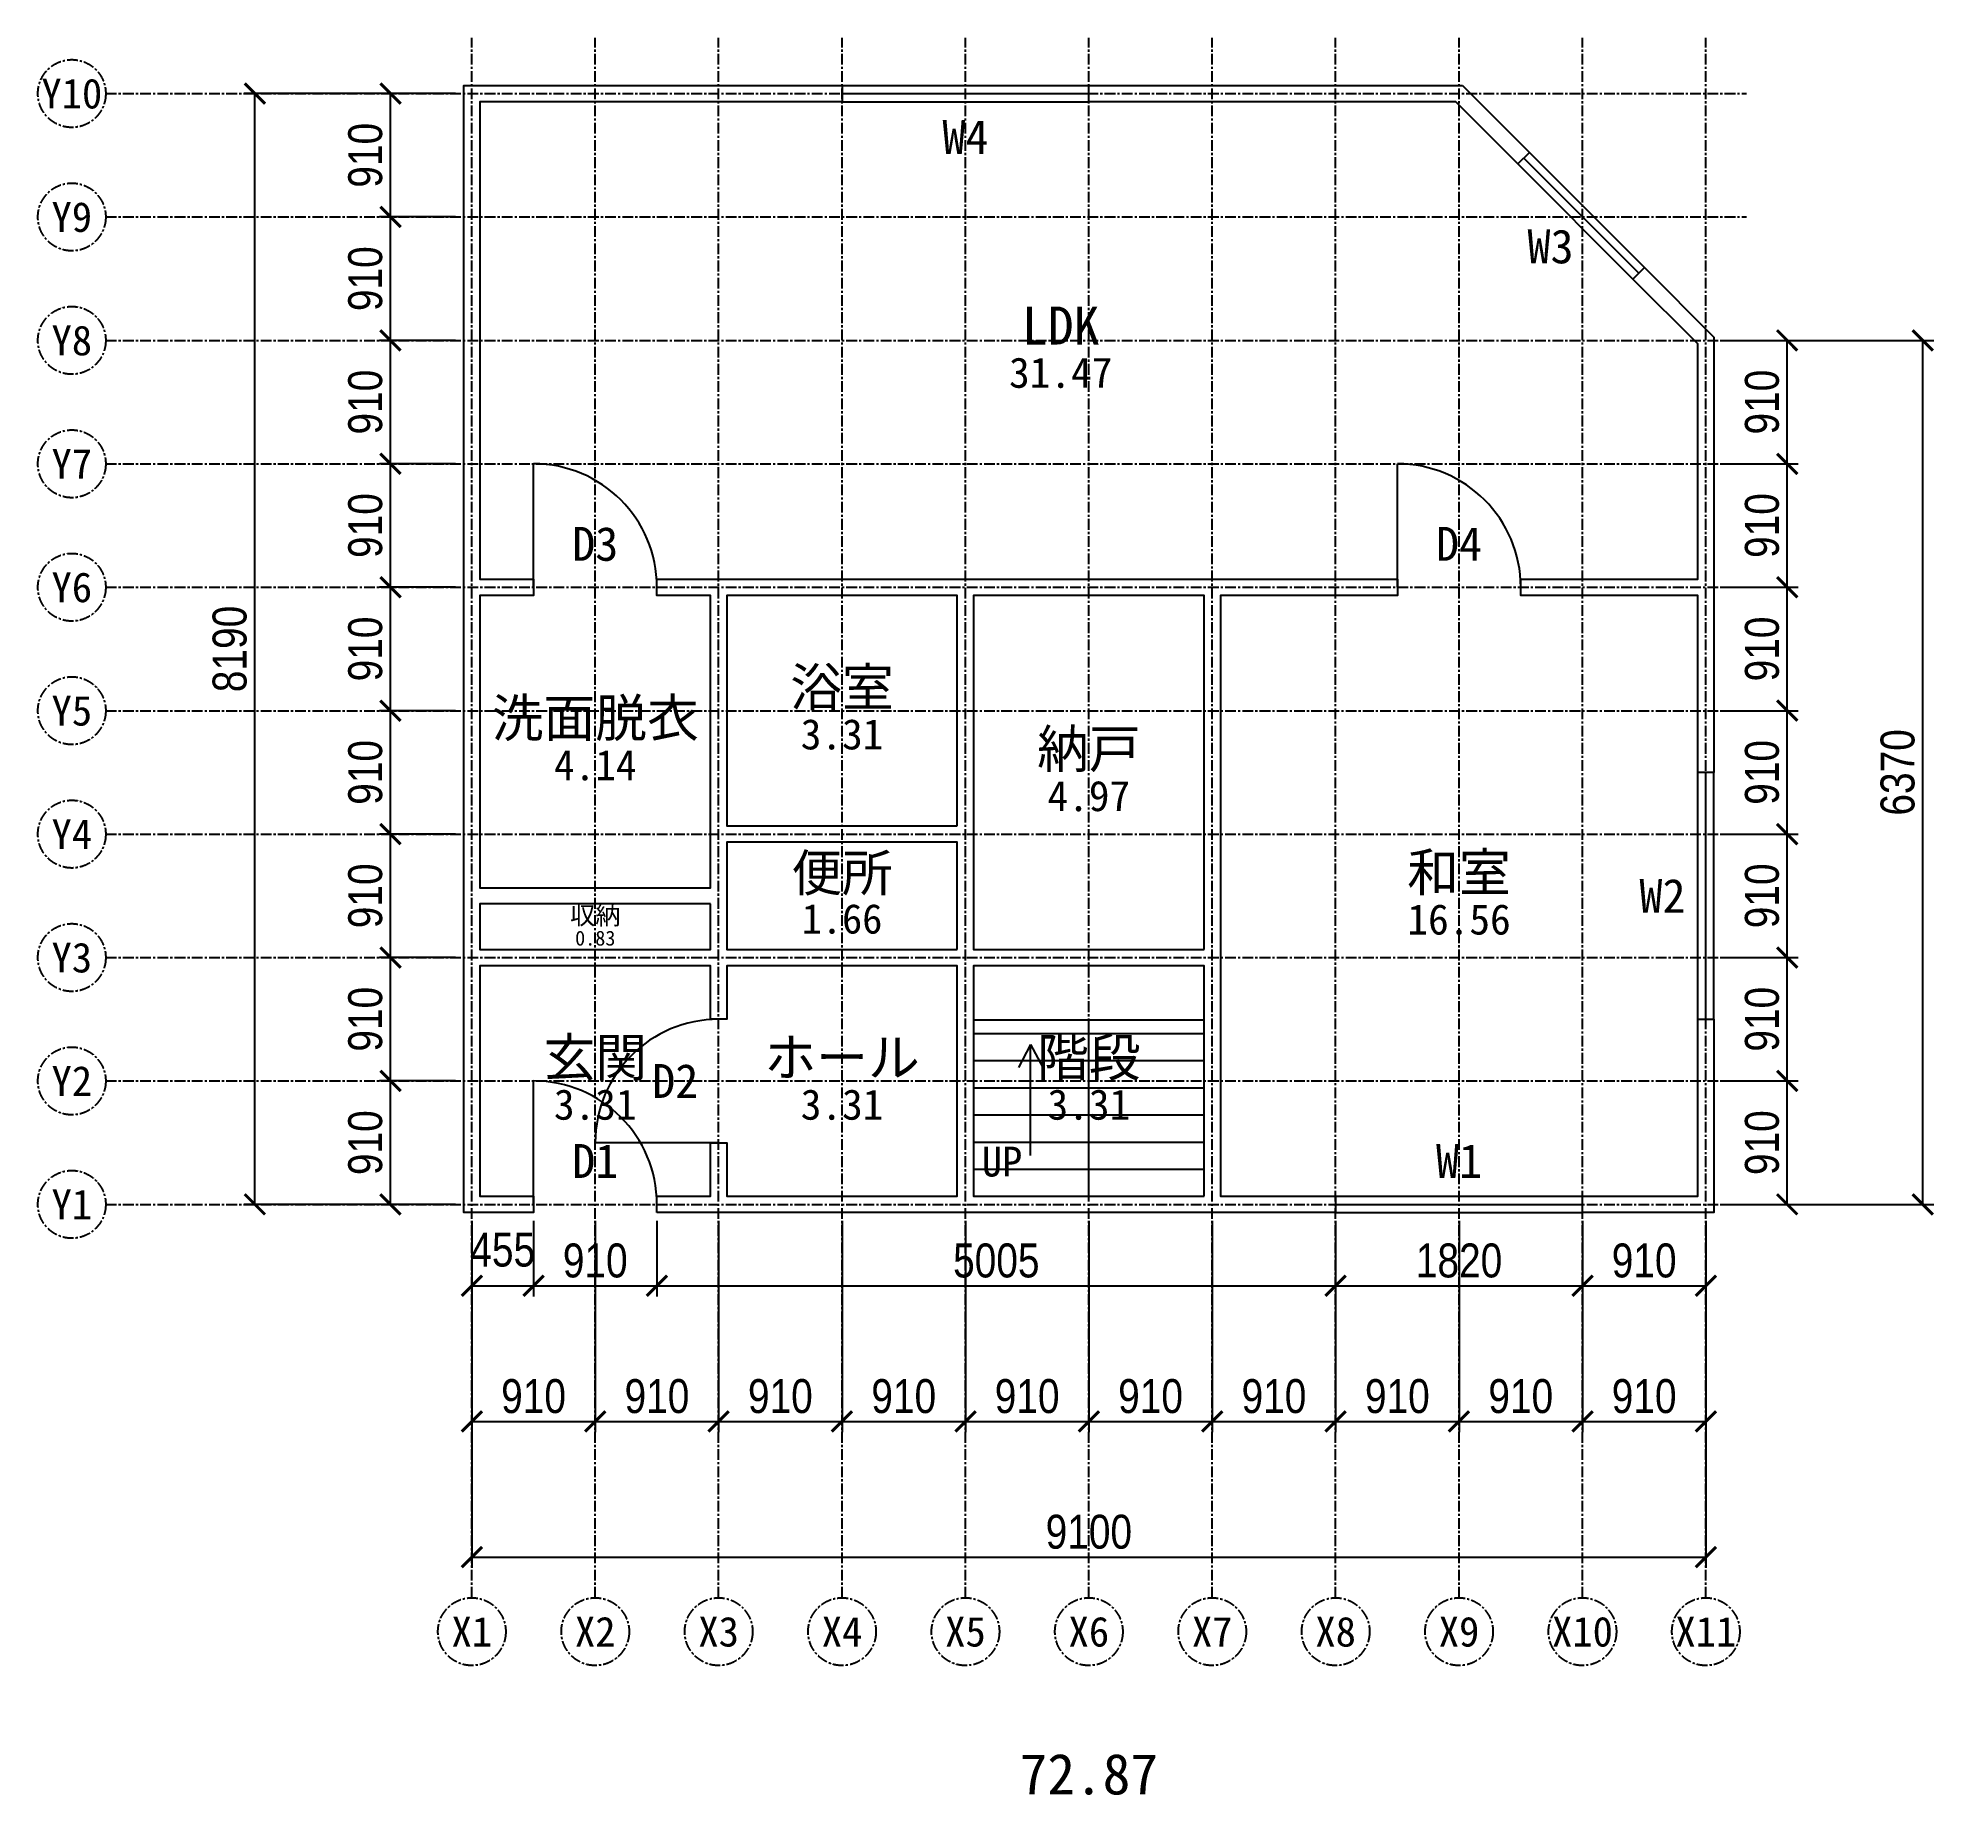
# Model space of a CAD drawing. Header units: millimetres. Extents: x -3200 to 10783, y -4355 to 8600.
import ezdxf
from ezdxf.enums import TextEntityAlignment as Align

# ---------------------------------------------------------------- set-up
doc = ezdxf.new("R2010")
doc.units = ezdxf.units.MM
doc.header["$LTSCALE"] = 25
doc.linetypes.add('CENTER', pattern=[5.08, 3.175, -0.635, 0.635, -0.635])
for name, color, linetype in [('DIM', 1, 'Continuous'), ('GRID', 8, 'CENTER'), ('OPENING', 3, 'Continuous'), ('ROOM', 5, 'Continuous'), ('STAIR', 4, 'Continuous'), ('TEXT', 2, 'Continuous'), ('WALL', 7, 'Continuous')]:
    doc.layers.add(name, color=color, linetype=linetype)
doc.styles.add('ARCH', font='msgothic.ttc')
doc.styles.add('OpenSansCondensed-Light', font='OpenSansCondensed-Light.ttf')
doc.dimstyles.new('EZDXF', dxfattribs={"dimtxt": 0.25, "dimasz": 0.175, "dimexe": 0.375, "dimexo": 0.125, "dimgap": 0.1, "dimtad": 1, "dimlfac": 100, "dimzin": 12, "dimdsep": 46, "dimtxsty": 'OpenSansCondensed-Light', "dimblk": 'ARCHTICK', "dimcen": 2.5, "dimazin": 3, "dimtfac": 0.5, "dimtmove": 2, "dimatfit": 3})

# ---------------------------------------------------------------- blocks, each defined once
blk = doc.blocks.new('_ARCHTICK')
at = {"color": 0, "linetype": 'BYBLOCK', "const_width": 0.15}
blk.add_lwpolyline([(-0.5, -0.5), (0.5, 0.5)], dxfattribs=at)

msp = doc.modelspace()

# ---------------------------------------------------------------- linework, layer by layer
at = {"layer": 'GRID'}
for p, q in [((0, -2900), (0, 8600)), ((910, -2900), (910, 8600)), ((1820, -2900), (1820, 8600)), ((2730, -2900), (2730, 8600)), ((3640, -2900), (3640, 8600)), ((4550, -2900), (4550, 8600)), ((5460, -2900), (5460, 8600)), ((6370, -2900), (6370, 8600)), ((7280, -2900), (7280, 8600)), ((8190, -2900), (8190, 8600)), ((9100, -2900), (9100, 8600)), ((-2700, 8190), (9400, 8190)), ((-2700, 7280), (9400, 7280)), ((-2700, 6370), (9400, 6370)), ((-2700, 5460), (9400, 5460)), ((-2700, 4550), (9400, 4550)), ((-2700, 3640), (9400, 3640)), ((-2700, 2730), (9400, 2730)), ((-2700, 1820), (9400, 1820)), ((-2700, 910), (9400, 910)), ((-2700, 0), (9400, 0))]:
    msp.add_line(p, q, dxfattribs=at)
for centre in [(-2950, 8190), (-2950, 7280), (-2950, 6370), (-2950, 5460), (-2950, 4550), (-2950, 3640), (-2950, 2730), (-2950, 1820), (-2950, 910), (-2950, 0), (0, -3150), (910, -3150), (1820, -3150), (2730, -3150), (3640, -3150), (4550, -3150), (5460, -3150), (6370, -3150), (7280, -3150), (8190, -3150), (9100, -3150)]:
    msp.add_circle(centre, 250, dxfattribs=at)
at = {"layer": 'OPENING'}
for p, q in [((2730, 8250), (4550, 8250)), ((2730, 8190), (4550, 8190)), ((2730, 8130), (4550, 8130)), ((8605, 6865), (7756.5, 7713.5)), ((8647.5, 6907.4), (7798.9, 7755.9)), ((8562.6, 6822.5), (7714.1, 7671.1)), ((455, 4550), (455, 5460)), ((6825, 4550), (6825, 5460)), ((9040, 1365), (9040, 3185)), ((9100, 1365), (9100, 3185)), ((9160, 1365), (9160, 3185)), ((455, 0), (455, 910)), ((1820, 455), (910, 455)), ((6370, 60), (8190, 60)), ((6370, 0), (8190, 0)), ((6370, -60), (8190, -60))]:
    msp.add_line(p, q, dxfattribs=at)
for centre, start, end in [((455, 4550), 0, 90), ((6825, 4550), 0, 90), ((1820, 455), 90, 180), ((455, 0), 0, 90)]:
    msp.add_arc(centre, 910, start, end, dxfattribs=at)
at = {"layer": 'STAIR'}
for p, q in [((3700, 1360), (5400, 1360)), ((3700, 1260), (4550, 1260)), ((4550, 60), (4550, 1360)), ((4550, 1260), (5400, 1260)), ((4120, 1180), (4030, 1010)), ((4120, 360), (4120, 1180)), ((4120, 1180), (4210, 1010)), ((3700, 1060), (4550, 1060)), ((4550, 1060), (5400, 1060)), ((3700, 860), (4550, 860)), ((4550, 860), (5400, 860)), ((3700, 660), (4550, 660)), ((4550, 660), (5400, 660)), ((3700, 460), (4550, 460)), ((4550, 460), (5400, 460)), ((3700, 260), (4550, 260)), ((4550, 260), (5400, 260))]:
    msp.add_line(p, q, dxfattribs=at)
at = {"layer": 'WALL'}
for points in [[(1365, -60), (1365, 60), (1760, 60), (1760, 455), (1880, 455), (1880, 60), (3580, 60), (3580, 1760), (1880, 1760), (1880, 1365), (1760, 1365), (1760, 1760), (60, 1760), (60, 60), (455, 60), (455, -60), (-60, -60), (-60, 8250), (2730, 8250), (2730, 8130), (60, 8130), (60, 4610), (455, 4610), (455, 4490), (60, 4490), (60, 2335), (1760, 2335), (1760, 4490), (1365, 4490), (1365, 4610), (6825, 4610), (6825, 4490), (5520, 4490), (5520, 60), (6370, 60), (6370, -60), (1365, -60)], [(7304.9, 8250), (7798.9, 7755.9), (7714.1, 7671.1), (7255.1, 8130), (4550, 8130), (4550, 8250), (7304.9, 8250)], [(9160, 6394.9), (9160, 3185), (9040, 3185), (9040, 4490), (7735, 4490), (7735, 4610), (9040, 4610), (9040, 6345.1), (8562.6, 6822.5), (8647.5, 6907.4), (9160, 6394.9)], [(3580, 2790), (3580, 4490), (1880, 4490), (1880, 2790), (3580, 2790)], [(5400, 1880), (5400, 4490), (3700, 4490), (3700, 1880), (5400, 1880)], [(3580, 1880), (3580, 2670), (1880, 2670), (1880, 1880), (3580, 1880)], [(1760, 2215), (60, 2215), (60, 1880), (1760, 1880), (1760, 2215)], [(5400, 60), (5400, 1760), (3700, 1760), (3700, 60), (5400, 60)], [(8190, -60), (8190, 60), (9040, 60), (9040, 1365), (9160, 1365), (9160, -60), (8190, -60)]]:
    msp.add_lwpolyline(points, close=True, dxfattribs=at)

# ---------------------------------------------------------------- texts
at = {"layer": 'GRID', "style": 'ARCH'}
for s, p in [('Y10', (-2950, 8190)), ('Y9', (-2950, 7280)), ('Y8', (-2950, 6370)), ('Y7', (-2950, 5460)), ('Y6', (-2950, 4550)), ('Y5', (-2950, 3640)), ('Y4', (-2950, 2730)), ('Y3', (-2950, 1820)), ('Y2', (-2950, 910)), ('Y1', (-2950, 0)), ('X1', (0, -3150)), ('X2', (910, -3150)), ('X3', (1820, -3150)), ('X4', (2730, -3150)), ('X5', (3640, -3150)), ('X6', (4550, -3150)), ('X7', (5460, -3150)), ('X8', (6370, -3150)), ('X9', (7280, -3150)), ('X10', (8190, -3150)), ('X11', (9100, -3150))]:
    msp.add_text(s, height=220, dxfattribs=at).set_placement(p, align=Align.MIDDLE_CENTER)
at = {"layer": 'OPENING', "style": 'ARCH'}
for s, p in [('W4', (3640, 7870)), ('W3', (7954.5, 7063)), ('D3', (910, 4870)), ('D4', (7280, 4870)), ('W2', (8780, 2275)), ('D2', (1500, 910)), ('D1', (910, 320)), ('W1', (7280, 320))]:
    msp.add_text(s, height=250, dxfattribs=at).set_placement(p, align=Align.MIDDLE_CENTER)
at = {"layer": 'ROOM', "style": 'ARCH'}
for s, height, p in [('LDK', 280, (4342.5, 6479.7)), ('31.47', 224, (4342.5, 6132.5)), ('浴室', 280, (2730, 3813.6)), ('洗面脱衣', 280, (910, 3586.1)), ('3.31', 224, (2730, 3466.4)), ('納戸', 280, (4550, 3358.6)), ('4.14', 224, (910, 3238.9)), ('4.97', 224, (4550, 3011.4)), ('便所', 273, (2730, 2444.3)), ('和室', 280, (7280, 2448.6)), ('収納', 136.5, (910, 2132.1)), ('1.66', 218.4, (2730, 2105.7)), ('16.56', 224, (7280, 2101.4)), ('0.83', 109.2, (910, 1962.9)), ('玄関', 280, (910, 1083.6)), ('階段', 280, (4550, 1083.6)), ('ホール', 280, (2730, 1083.6)), ('3.31', 224, (910, 736.4)), ('3.31', 224, (2730, 736.4)), ('3.31', 224, (4550, 736.4))]:
    msp.add_text(s, height=height, dxfattribs=at).set_placement(p, align=Align.MIDDLE_CENTER)
at = {"layer": 'STAIR', "style": 'ARCH'}
msp.add_text('UP', height=220, dxfattribs=at).set_placement((3760, 140), align=Align.BOTTOM_LEFT)
at = {"layer": 'TEXT', "style": 'ARCH'}
msp.add_text('72.87', height=300, dxfattribs=at).set_placement((4550, -4200), align=Align.MIDDLE_CENTER)

# ---------------------------------------------------------------- dimensions: what is measured, and where the dimension line sits
at = {"layer": 'DIM'}
for base, p1, p2 in [((-1600, 0), (0, 0), (0, 8190)), ((-600, 7280), (0, 7280), (0, 8190)), ((-600, 6370), (0, 6370), (0, 7280)), ((-600, 5460), (0, 5460), (0, 6370)), ((9700, 5460), (9100, 5460), (9100, 6370)), ((10700, 0), (9100, 0), (9100, 6370)), ((-600, 4550), (0, 4550), (0, 5460)), ((9700, 4550), (9100, 4550), (9100, 5460)), ((-600, 3640), (0, 3640), (0, 4550)), ((9700, 3640), (9100, 3640), (9100, 4550)), ((-600, 2730), (0, 2730), (0, 3640)), ((9700, 2730), (9100, 2730), (9100, 3640)), ((-600, 1820), (0, 1820), (0, 2730)), ((9700, 1820), (9100, 1820), (9100, 2730)), ((-600, 910), (0, 910), (0, 1820)), ((9700, 910), (9100, 910), (9100, 1820)), ((-600, 0), (0, 0), (0, 910)), ((9700, 0), (9100, 0), (9100, 910))]:
    msp.add_linear_dim(base=base, p1=p1, p2=p2, angle=90, dimstyle='EZDXF', override={"dimscale": 1, "dimtxt": 250, "dimasz": 150, "dimexe": 80, "dimexo": 120, "dimgap": 60, "dimtad": 1, "dimdec": 0, "dimlfac": 1}, dxfattribs=at).render()
for base, p1, p2 in [((0, -600), (0, 0), (455, 0)), ((0, -1600), (0, 0), (910, 0)), ((0, -2600), (0, 0), (9100, 0)), ((455, -600), (455, 0), (1365, 0)), ((910, -1600), (910, 0), (1820, 0)), ((1365, -600), (1365, 0), (6370, 0)), ((1820, -1600), (1820, 0), (2730, 0)), ((2730, -1600), (2730, 0), (3640, 0)), ((3640, -1600), (3640, 0), (4550, 0)), ((4550, -1600), (4550, 0), (5460, 0)), ((5460, -1600), (5460, 0), (6370, 0)), ((6370, -600), (6370, 0), (8190, 0)), ((6370, -1600), (6370, 0), (7280, 0)), ((7280, -1600), (7280, 0), (8190, 0)), ((8190, -600), (8190, 0), (9100, 0)), ((8190, -1600), (8190, 0), (9100, 0))]:
    msp.add_linear_dim(base=base, p1=p1, p2=p2, dimstyle='EZDXF', override={"dimscale": 1, "dimtxt": 250, "dimasz": 150, "dimexe": 80, "dimexo": 120, "dimgap": 60, "dimtad": 1, "dimdec": 0, "dimlfac": 1}, dxfattribs=at).render()

doc.saveas('drawing.dxf')
